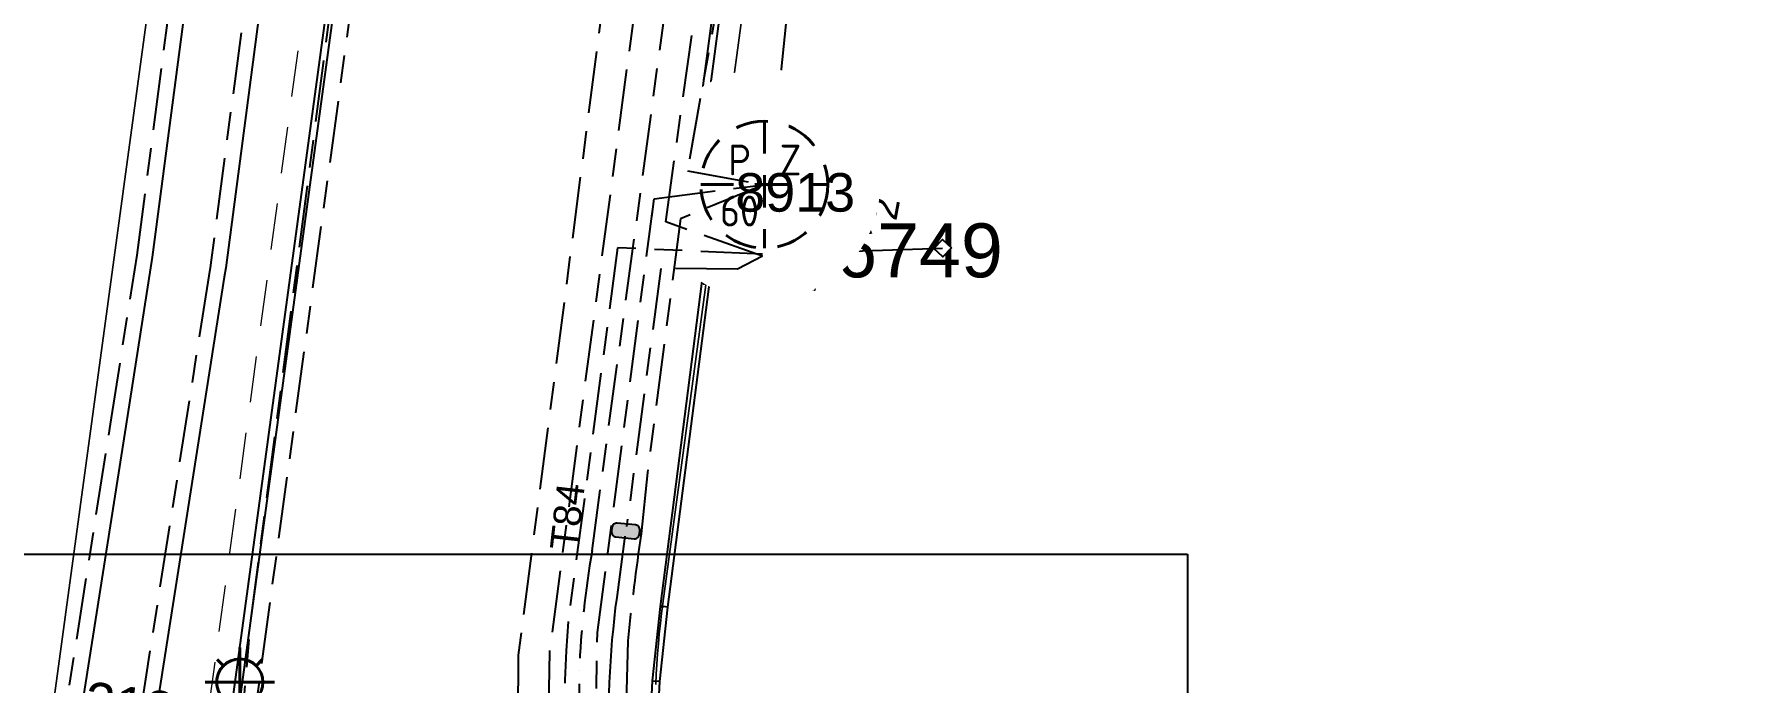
# Model space of a CAD drawing. Header units: metres. Extents: x 302931 to 308644, y 6253878 to 6257414.
# Drawn here: x 307339 to 307449.4, y 6255675.4 to 6255717.5 of the extents above; entities that cross this region are included whole.
import ezdxf
from ezdxf.enums import TextEntityAlignment as Align

# ---------------------------------------------------------------- set-up
doc = ezdxf.new("R2010")
doc.units = ezdxf.units.M
for name, pattern in [('Cable Exist UG', [8.2, 4, -1.2, 1.8, -1.2]), ('Dash', [5, 3, -2]), ('HIDDEN', [0.375, 0.25, -0.125]), ('HIDDEN2', [0.1875, 0.125, -0.0625])]:
    doc.linetypes.add(name, pattern=pattern)
doc.layers.get('0').update_dxf_attribs({"color": 6})
for name, color, linetype in [('_User EARTHING', 7, 'Continuous'), ('Duct_SP_EXT', 7, 'Continuous'), ('Equip_HV_EXT', 7, 'Continuous'), ('Equip_LV_EXT', 7, 'Continuous'), ('Equip_SL_EXT', 7, 'Continuous'), ('Equip_SP_SL_EXT', 7, 'Continuous'), ('Mains_HV_EXT', 7, 'Continuous'), ('Mains_HV_MOD', 3, 'Continuous'), ('Mains_LV_EXT', 7, 'Continuous'), ('Mains_SL_EXT', 7, 'Continuous'), ('Mains_TR_EXT', 7, 'Continuous'), ('Services_SP_EXT', 7, 'Continuous'), ('Sub_SP_EXT', 7, 'Continuous'), ('Trench_SP_EXT', 7, 'Continuous')]:
    doc.layers.add(name, color=color, linetype=linetype)
for name, color, linetype, lineweight in [('Cadastre Developer_SP_EXT', 9, 'Continuous', 5), ('Cadastre Land Parcels_SP_EXT', 9, 'Continuous', 5), ('Cadastre Other Property_SP_EXT', 9, 'HIDDEN', 5), ('Cadastre Roads_SP_EXT', 9, 'Continuous', 5)]:
    doc.layers.add(name, color=color, linetype=linetype, lineweight=lineweight)
doc.styles.add('iecARIAL', font='arial.ttf', dxfattribs={"height": 2})
doc.styles.add('IESYMBOL1', font='isocp.shx')
doc.styles.add('SLCP_LABEL', font='arial.ttf', dxfattribs={"height": 3.5})
doc.styles.get("Standard").update_dxf_attribs({"font": 'arial.ttf'})
doc.linetypes.add('Cable P UG', pattern='A,6,-0.5,["P",Standard,S=1.7,R=0,X=0.5,Y=-1],-2.9', length=9.4)
picture_1 = doc.add_image_def('image2.jpg', size_in_pixel=(1377, 1183))

# ---------------------------------------------------------------- blocks, each defined once
blk = doc.blocks.new('SUB_PADMOUNT_EXT')
for points in [[(0, 0), (-3.84, 1.92), (-3.84, -1.92)], [(0, 0), (3.84, 1.92), (3.84, -1.92)]]:
    blk.add_hatch(color=256).paths.add_polyline_path(points)
for p, q in [((3.84, 1.92), (-3.84, -1.92)), ((-3.84, 1.92), (3.84, -1.92))]:
    blk.add_line(p, q)
blk.add_lwpolyline([(-3.84, -1.92), (3.84, -1.92), (3.84, 1.92), (-3.84, 1.92)], close=True)
for tag, height, flags, p in [('ASSET_NUM', 3.5, 8, (2, 2)), ('STREET_CODE', 0.2, 9, (1.5, 0)), ('CONSTRUCTED_VOLTAGE', 0.2, 9, (1.5, -0.2)), ('OPERATING_VOLTAGE', 0.2, 9, (1.5, -0.6)), ('ORIENTATION', 0.2, 9, (1.5, -0.8)), ('OWNED_BY', 0.2, 9, (1.5, -1)), ('OPERATED_BY', 0.2, 9, (1.5, -1.2)), ('NO_PHASES', 0.2, 9, (1.5, -0.4)), ('SECONDARY_VOLTAGE', 0.2, 9, (1.5, -1.6)), ('STATE', 0.2, 9, (1.5, -1.8)), ('SUBSTATION_TYPE', 0.2, 9, (1.5, -2.2)), ('MAINTAINED_BY', 0.2, 9, (1.5, -1.4)), ('PARENT', 0.2, 9, (1.5, -2)), ('STREETNAME', 0.2, 9, (1.5, -3)), ('SUBURB', 0.2, 9, (1.5, -3.2)), ('USAGE', 0.2, 9, (1.5, -2.4)), ('LEGEND', 0.2, 9, (1.5, -2.6)), ('LOCATION', 0.2, 9, (1.5, -2.8)), ('NOTES', 0.2, 9, (1.5, -3.4)), ('Z', 0.2, 1, (1.5, -3.6))]:
    blk.add_attdef(tag, text='', height=height, dxfattribs=dict(flags=flags)).set_placement(p, align=Align.MIDDLE_LEFT)
blk = doc.blocks.new('SL_LANTERN_EXT')
at = {"lineweight": 40}
for p, q in [((-1.46, 5.68), (-1.06, 5.28)), ((0, 1.97), (0, 6.47)), ((1.46, 5.68), (1.06, 5.28)), ((-2.25, 4.22), (2.25, 4.22)), ((-1.46, 2.76), (-1.06, 3.16)), ((0, 0), (0, 2.72)), ((1.46, 2.76), (1.06, 3.16))]:
    blk.add_line(p, q, dxfattribs=at)
blk.add_circle((0, 4.22), 1.5, dxfattribs=at)
at = {"style": 'iecARIAL', "flags": 8}
blk.add_attdef('ASSET_NUM', (1.5, 1.5), '', height=2.5, dxfattribs=at)
for tag, p, height, flags in [('CONSTRUCTED_VOLTAGE', (0.98, -0.65), 0.2, 9), ('CONTROL_TYPE', (0.98, -0.85), 0.2, 9), ('LANTERN_PURPOSE', (0.98, -1.05), 0.2, 9), ('LANTERN_TYPE', (0.98, -1.25), 0.2, 9), ('LNUMBER', (2.18, -3.25), 2.5, 8), ('OPERATING_VOLTAGE', (0.98, -1.65), 0.2, 9), ('ORIENTATION', (0.98, -1.85), 0.2, 9), ('OWNED_BY', (0.98, -2.05), 0.2, 9), ('STATE', (0.98, -2.25), 0.2, 9), ('NO_PHASES', (0.98, -1.45), 0.2, 9), ('USAGE', (0.98, -2.45), 0.2, 9), ('CEXIST', (0.98, -2.65), 0.2, 9), ('CNEW', (0.98, -2.85), 0.2, 9), ('CNUMBER', (0.98, -3.05), 0.2, 9), ('CREMOVE', (0.98, -3.25), 0.2, 9), ('CREPLACE', (0.98, -3.45), 0.2, 9), ('LKINGHEIGHT', (0.98, -3.65), 0.2, 9), ('LBRACKET', (0.98, -3.85), 0.2, 9), ('LBRACKETVOCAB', (0.98, -4.05), 0.2, 9), ('LCATEGORY', (0.98, -4.25), 0.2, 9), ('LCHARGE1', (0.98, -4.45), 0.2, 9), ('LCHARGE1PERCENT', (0.98, -4.65), 0.2, 9), ('LCHARGE2', (0.98, -4.85), 0.2, 9), ('LCHARGE2PERCENT', (0.98, -5.05), 0.2, 9), ('LCHARGE3', (0.98, -5.25), 0.2, 9), ('LCHARGE3PERCENT', (0.98, -5.45), 0.2, 9), ('LEXIST', (0.98, -5.65), 0.2, 9), ('LLAMP', (0.98, -5.85), 0.2, 9), ('LLAMPVOCAB', (0.98, -6.05), 0.2, 9), ('LMAST', (0.98, -6.25), 0.2, 9), ('LMASTVOCAB', (0.98, -6.45), 0.2, 9), ('LNEW', (0.98, -6.65), 0.2, 9), ('LANTNUMBER', (0.98, -6.85), 0.2, 9), ('LOUTREACH', (0.98, -7.25), 0.2, 9), ('LOUTREACHVOCAB', (0.98, -7.45), 0.2, 9), ('LRATECODE', (0.98, -7.65), 0.2, 9), ('LREMOVE', (0.98, -7.85), 0.2, 9), ('LREPLACE', (0.98, -8.05), 0.2, 9), ('LTYPE', (0.98, -8.25), 0.2, 9), ('LTYPEVOCAB', (0.98, -8.45), 0.2, 9), ('LEGEND', (0.98, -8.65), 0.2, 9), ('LOCATION', (0.98, -8.85), 0.2, 9), ('STREETNAME', (0.98, -9.25), 0.2, 9), ('SUBURB', (0.98, -9.45), 0.2, 1), ('NOTES', (0.98, -9.05), 0.2, 9)]:
    blk.add_attdef(tag, p, '', height=height, dxfattribs=dict(flags=flags))
blk = doc.blocks.new('CCP_EXT')
at = {"flags": 9}
for tag, p in [('STATE', (0, -1.8)), ('LEGEND', (0, -1.4)), ('LIFE_SUPPORT', (0, -1.6)), ('NOTES', (0, -2))]:
    blk.add_attdef(tag, text='', height=0.2, dxfattribs=at).set_placement(p, align=Align.MIDDLE_LEFT)
blk.add_wipeout([(0, 0.57), (0.57, 0), (0, -0.57), (-0.57, 0)])
blk.add_lwpolyline([(-0.57, 0), (0, 0.57), (0.57, 0), (0, -0.57), (-0.57, 0)])
at = {"flags": 1}
blk.add_attdef('Z', (0, 0), '', height=0.2, dxfattribs=at)
at = {"flags": 9}
for tag, p in [('CCP_TYPE', (0, 0)), ('CONSTRUCTED_VOLTAGE', (0, -0.2)), ('OPERATING_VOLTAGE', (0, -0.6)), ('ORIENTATION', (0, -0.8)), ('OWNED_BY', (0, -1)), ('NO_PHASES', (0, -0.4)), ('USAGE', (0, -1.2))]:
    blk.add_attdef(tag, text='', height=0.2, dxfattribs=at).set_placement(p, align=Align.MIDDLE_LEFT)
blk = doc.blocks.new('HV_STJ_EXT')
h = blk.add_hatch(color=256)
edge = h.paths.add_edge_path()
edge.add_ellipse((-0.59, 0.13), major_axis=(0.226, 0.226), ratio=1, start_angle=45, end_angle=135)
edge.add_line((-0.91, 0.13), (-0.91, -0.13))
edge.add_ellipse((-0.59, -0.13), major_axis=(0.226, 0.226), ratio=1, start_angle=135, end_angle=225)
edge.add_line((-0.59, -0.45), (0.59, -0.45))
edge.add_ellipse((0.59, -0.13), major_axis=(-0.226, 0.226), ratio=1, start_angle=135, end_angle=225)
edge.add_line((0.91, -0.13), (0.91, 0.13))
edge.add_ellipse((0.59, 0.13), major_axis=(-0.226, 0.226), ratio=1, start_angle=225, end_angle=315)
edge.add_line((0.59, 0.45), (-0.59, 0.45))
blk.add_lwpolyline([(-0.91, 0.13), (-0.91, -0.13, 0.414214), (-0.59, -0.45), (0.59, -0.45, 0.414214), (0.91, -0.13), (0.91, 0.13, 0.414214), (0.59, 0.45), (-0.59, 0.45, 0.414214)], format="xyb", close=True)
for tag, flags, p in [('ORIENTATION', 9, (1.5, 0)), ('Z', 1, (1.5, -0.8)), ('USAGE', 9, (1.5, -0.2)), ('LEGEND', 9, (1.5, -0.4)), ('NOTES', 9, (1.5, -0.6))]:
    blk.add_attdef(tag, text='', height=0.2, dxfattribs=dict(flags=flags)).set_placement(p, align=Align.MIDDLE_LEFT)
blk = doc.blocks.new('LV_UG_DFUSE_CLOSED_EXT')
for points in [[(1, 0), (0, 0)], [(5.04, 0.73), (2.16, -0.72)], [(5.05, -0.71), (2.16, 0.72)], [(6.2, 0.01), (7.2, 0.01)]]:
    blk.add_lwpolyline(points)
for centre in [(1.8, 0), (5.4, 0.01)]:
    blk.add_circle(centre, 0.8)
at = {"flags": 9}
for tag, p in [('ACTUAL_STATUS', (0, 0)), ('CONSTRUCTED_VOLTAGE', (0, -0.2)), ('OPERATING_VOLTAGE', (0, -0.6)), ('ORIENTATION', (0, -0.8)), ('STATE', (0, -1)), ('SWITCH_TYPE', (0, -1.2)), ('NO_PHASES', (0, -0.4)), ('USAGE', (0, -1.4)), ('NOTES', (0, -1.6))]:
    blk.add_attdef(tag, text='', height=0.2, dxfattribs=at).set_placement(p, align=Align.MIDDLE_LEFT)
at = {"flags": 1}
blk.add_attdef('Z', (0, 0), '', height=0.2, dxfattribs=at)
blk = doc.blocks.new('SLCP_ZELL_EXT')
blk.add_wipeout([(-0.24, 7.5), (-0.71, 7.47), (-1.17, 7.41), (-1.64, 7.32), (-2.09, 7.21), (-2.54, 7.06), (-2.98, 6.89), (-3.41, 6.69), (-3.82, 6.46), (-4.22, 6.21), (-4.6, 5.93), (-4.96, 5.63), (-5.31, 5.31), (-5.63, 4.96), (-5.93, 4.6), (-6.21, 4.22), (-6.46, 3.82), (-6.69, 3.41), (-6.89, 2.98), (-7.06, 2.54), (-7.21, 2.09), (-7.32, 1.64), (-7.41, 1.17), (-7.47, 0.71), (-7.5, 0.24), (-7.5, -0.24), (-7.47, -0.71), (-7.41, -1.17), (-7.32, -1.64), (-7.21, -2.09), (-7.06, -2.54), (-6.89, -2.98), (-6.69, -3.41), (-6.46, -3.82), (-6.21, -4.22), (-5.93, -4.6), (-5.63, -4.96), (-5.31, -5.31), (-4.96, -5.63), (-4.6, -5.93), (-4.22, -6.21), (-3.82, -6.46), (-3.41, -6.69), (-2.98, -6.89), (-2.54, -7.06), (-2.09, -7.21), (-1.64, -7.32), (-1.17, -7.41), (-0.71, -7.47), (-0.24, -7.5), (0.24, -7.5), (0.71, -7.47), (1.17, -7.41), (1.64, -7.32), (2.09, -7.21), (2.54, -7.06), (2.98, -6.89), (3.41, -6.69), (3.82, -6.46), (4.22, -6.21), (4.6, -5.93), (4.96, -5.63), (5.31, -5.31), (5.63, -4.96), (5.93, -4.6), (6.21, -4.22), (6.46, -3.82), (6.69, -3.41), (6.89, -2.98), (7.06, -2.54), (7.21, -2.09), (7.32, -1.64), (7.41, -1.17), (7.47, -0.71), (7.5, -0.24), (7.5, 0.24), (7.47, 0.71), (7.41, 1.17), (7.32, 1.64), (7.21, 2.09), (7.06, 2.54), (6.89, 2.98), (6.69, 3.41), (6.46, 3.82), (6.21, 4.22), (5.93, 4.6), (5.63, 4.96), (5.31, 5.31), (4.96, 5.63), (4.6, 5.93), (4.22, 6.21), (3.82, 6.46), (3.41, 6.69), (2.98, 6.89), (2.54, 7.06), (2.09, 7.21), (1.64, 7.32), (1.17, 7.41), (0.71, 7.47), (0.24, 7.5)])
at = {"linetype": 'Dash', "lineweight": 40, "ltscale": 0.7}
for p, q in [((0, 4.11), (0, -4.11)), ((-4.11, 0), (4.11, 0))]:
    blk.add_line(p, q, dxfattribs=at)
blk.add_circle((0, 0), 4.11, dxfattribs=at)
at = {"lineweight": 40, "style": 'IESYMBOL1'}
for s, p in [('P', (-1.6, 0)), ('Z', (1.7, 0)), ('60', (-1.61, -3.31))]:
    blk.add_text(s, height=2, dxfattribs=at).set_placement(p, align=Align.BOTTOM_CENTER)
at = {"style": 'SLCP_LABEL'}
for tag, height, flags, p in [('ASSET_NUM', 2.5, 8, (2, 2)), ('STREET_CODE', 0.2, 9, (0, -0.2))]:
    blk.add_attdef(tag, text='', height=height, dxfattribs=dict(at, flags=flags)).set_placement(p, align=Align.MIDDLE_LEFT)
at = {"flags": 1}
blk.add_attdef('Z', (0, 0), '', height=0.2, dxfattribs=at)
at = {"flags": 9}
for tag, p in [('CONSTRUCTED_VOLTAGE', (0, -0.4)), ('CONTROL_TYPE', (0, -0.6)), ('OPERATING_VOLTAGE', (0, -1)), ('ORIENTATION', (0, -1.2)), ('NO_PHASES', (0, -0.8)), ('OWNED_BY', (0, -1.4)), ('STATE', (0, -2)), ('USAGE', (0, -1.6)), ('LOCATION', (0, -1.8)), ('NOTES', (0, -2.2))]:
    blk.add_attdef(tag, text='', height=0.2, dxfattribs=at).set_placement(p, align=Align.MIDDLE_LEFT)

msp = doc.modelspace()

# ---------------------------------------------------------------- linework, layer by layer
at = {"layer": '_User EARTHING', "linetype": 'Cable P UG'}
for points in [[(307351.28, 6255701.74), (307343.65, 6255653.1), (307343.65, 6255653.1, 0.430853), (307348.58, 6255647.71), (307348.58, 6255647.71), (307348.64, 6255647.71), (307460.41, 6255632.7), (307460.41, 6255632.7), (307826.36, 6255582.48), (307826.36, 6255582.48, 0.423844), (307827.04, 6255583.02), (307827.04, 6255583.02), (307827.82, 6255590.49)], [(307344.9, 6255692.08), (307338.9, 6255653.85), (307338.32, 6255643.08), (307338.32, 6255643.08, 0.362494), (307343.98, 6255637.78), (307343.98, 6255637.78), (307344.09, 6255637.79), (307871.27, 6255565.38), (307871.27, 6255565.38, 0.351347), (307876.48, 6255568.65), (307876.48, 6255568.65), (307878.35, 6255580.93)]]:
    msp.add_lwpolyline(points, format="xyb", dxfattribs=at)
at = {"layer": 'Cadastre Developer_SP_EXT', "linetype": 'Dash'}
msp.add_lwpolyline([(307277.24, 6255322.9), (307288.9, 6255321.35), (307288.9, 6255321.35), (307292.49, 6255321.51), (307296.59, 6255322.89), (307300.07, 6255325.46), (307302.57, 6255329.56), (307304.4, 6255335.83), (307328.27, 6255512.03), (307349.61, 6255668.86), (307374.37, 6255850.85), (307384.86, 6255924.59), (307388.37, 6255943.06), (307392.2, 6255959.8), (307394.05, 6255968.46), (307395.23, 6255971.51), (307370.65, 6255974.5), (307366.58, 6255956.94), (307362.4, 6255936.54), (307354.14, 6255897.48), (307337.78, 6255776.59), (307300.06, 6255499.29), (307277.24, 6255322.9)], close=True, dxfattribs=at)
at = {"layer": 'Cadastre Land Parcels_SP_EXT', "linetype": 'Continuous'}
for points in [[(307292.16, 6255321.46), (307359.72, 6255817.44), (307185.65, 6255301.07)], [(307386.58, 6255731.37), (307379.72, 6255680.59), (307379.64, 6255679.93), (307379.56, 6255679.28), (307379.49, 6255678.62), (307379.43, 6255677.97), (307379.38, 6255677.31), (307379.33, 6255676.66), (307379.29, 6255676), (307379.26, 6255675.34)]]:
    msp.add_lwpolyline(points, dxfattribs=at)
at = {"layer": 'Cadastre Other Property_SP_EXT', "linetype": 'HIDDEN2'}
msp.add_lwpolyline([(307383.58, 6255709.22), (307382.6, 6255701.93), (307389.6, 6255700.89), (307390.69, 6255708.18), (307383.58, 6255709.22)], close=True, dxfattribs=at)
at = {"layer": 'Cadastre Roads_SP_EXT', "linetype": 'Continuous'}
for points in [[(307365.76, 6255906.35), (307353.84, 6255818.17), (307359.72, 6255817.44), (307292.16, 6255321.46)], [(307379.26, 6255675.34), (307379.29, 6255676), (307379.33, 6255676.66), (307379.38, 6255677.31), (307379.43, 6255677.97), (307379.49, 6255678.62), (307379.56, 6255679.28), (307379.64, 6255679.93), (307379.72, 6255680.59), (307386.58, 6255731.37)]]:
    msp.add_lwpolyline(points, dxfattribs=at)
at = {"layer": 'Duct_SP_EXT'}
for p, q in [((307351.45, 6255671.58), (307359.39, 6255729.89)), ((307351.93, 6255671.52), (307359.86, 6255729.83)), ((307384, 6255726.75), (307381.23, 6255706.07)), ((307384.47, 6255726.69), (307381.71, 6255706.01)), ((307381.23, 6255706.07), (307381.47, 6255706.04)), ((307381.71, 6255706.01), (307381.47, 6255706.04)), ((307382.82, 6255705.88), (307379.55, 6255680.4)), ((307383.3, 6255705.82), (307380.02, 6255680.35)), ((307382.82, 6255705.88), (307383.06, 6255705.85)), ((307383.3, 6255705.82), (307383.06, 6255705.85)), ((307379.55, 6255680.4), (307379.03, 6255675.57)), ((307380.02, 6255680.35), (307379.51, 6255675.53)), ((307379.55, 6255680.4), (307379.78, 6255680.38)), ((307380.02, 6255680.35), (307379.78, 6255680.38)), ((307379.03, 6255675.57), (307378.79, 6255671.01)), ((307379.03, 6255675.57), (307379.27, 6255675.55)), ((307379.51, 6255675.53), (307379.27, 6255675.55)), ((307379.51, 6255675.53), (307379.27, 6255670.98))]:
    msp.add_line(p, q, dxfattribs=at)
at = {"layer": 'Mains_HV_EXT', "linetype": 'Cable Exist UG'}
msp.add_lwpolyline([(307376.24, 6255674.77), (307376.27, 6255675.46), (307376.3, 6255676.16), (307376.34, 6255676.85), (307376.39, 6255677.54), (307376.44, 6255678.23), (307376.51, 6255678.92), (307376.58, 6255679.61), (307376.66, 6255680.3), (307376.75, 6255680.98), (307377.37, 6255685.58)], dxfattribs=at)
at = {"layer": 'Mains_SL_EXT', "linetype": 'Cable Exist UG'}
msp.add_lwpolyline([(307352.29, 6255671.27), (307352.99, 6255679.3), (307352.99, 6255679.3), (307359.27, 6255727.53), (307359.99, 6255729.8)], dxfattribs=at)
at = {"layer": 'Mains_TR_EXT', "linetype": 'Cable Exist UG'}
msp.add_lwpolyline([(307879.61, 6255582.39), (307877.46, 6255568.41), (307877.46, 6255568.41, -0.356399), (307871.15, 6255564.39), (307871.15, 6255564.39), (307344.06, 6255636.78), (307344.06, 6255636.78, -0.376432), (307337.32, 6255643.11), (307337.32, 6255643.11), (307337.9, 6255653.96), (307337.9, 6255653.96), (307343.91, 6255692.21)], format="xyb", dxfattribs=at)
at = {"layer": 'Services_SP_EXT'}
msp.add_lwpolyline([(307386.17, 6255703.23), (307394.27, 6255781.93)], dxfattribs=at)
at = {"layer": 'Trench_SP_EXT', "linetype": 'Cable Exist UG'}
for points in [[(307385.07, 6255705.51), (307381.46, 6255705.99)], [(307385.07, 6255705.51), (307390.41, 6255705.64)]]:
    msp.add_lwpolyline(points, dxfattribs=at)

# ---------------------------------------------------------------- block references
at = {"layer": 'Equip_HV_EXT', "rotation": 174.6815204608581}
msp.add_blockref('HV_STJ_EXT', (307377.31, 6255685.29), dxfattribs=at)
at = {"layer": 'Equip_LV_EXT'}
for p, rotation in [((307388.02, 6255703.29), 181.9056331182841), ((307384.45, 6255703.28), 358.2351207377612)]:
    msp.add_blockref('LV_UG_DFUSE_CLOSED_EXT', p, dxfattribs=dict(at, rotation=rotation))
at = {"layer": 'Equip_SP_SL_EXT'}
ref = msp.add_blockref('SL_LANTERN_EXT', (307352.29, 6255671.27), dxfattribs=at)
ref.add_attrib('ASSET_NUM', '218912', dxfattribs={"layer": '0', "height": 2.5, "rotation": 352.3815, "style": 'iecARIAL'}).set_placement((307353.79, 6255672.77), align=Align.MIDDLE_RIGHT)
at = {"layer": 'Sub_SP_EXT'}
ref = msp.add_blockref('SUB_PADMOUNT_EXT', (307386.17, 6255703.23), dxfattribs=at)
ref.add_attrib('ASSET_NUM', '26749', dxfattribs={"layer": '0', "height": 3.5}).set_placement((307388.17, 6255703.48), align=Align.MIDDLE_LEFT)

# ---------------------------------------------------------------- texts
at = {"layer": 'Cadastre Land Parcels_SP_EXT'}
msp.add_text('2', height=1.8, rotation=79.4371, dxfattribs=at).set_placement((307394.85, 6255705.34))
at = {"layer": 'Mains_LV_EXT'}
msp.add_text('T84', height=1.8, rotation=83.5717, dxfattribs=at).set_placement((307374.18, 6255683.97))

# ---------------------------------------------------------------- pictures from other files: only their frames are drawn
image = msp.add_image(picture_1, insert=(307310.94, 6255595.48), size_in_units=(102.79, 88.31), dxfattribs=dict(fade=50))
image.dxf.flags = 7

# ---------------------------------------------------------------- next in the draw order: block references
at = {"layer": 'Services_SP_EXT', "rotation": 181.9049860271036}
msp.add_blockref('CCP_EXT', (307397.86, 6255703.62), dxfattribs=at)

# ---------------------------------------------------------------- next in the draw order: linework, layer by layer
at = {"layer": 'Mains_HV_EXT', "linetype": 'Cable P UG'}
msp.add_lwpolyline([(307522.81, 6256295.82), (307518.88, 6256267.27), (307518.88, 6256267.25), (307518.88, 6256267.25, -0.06858), (307506.29, 6256228.41), (307506.29, 6256228.41), (307471.65, 6256157.87), (307427.89, 6256064.99), (307408.24, 6256027.83), (307408.24, 6256027.83, 0.08396), (307388.34, 6255962.08), (307388.34, 6255962.08), (307388.33, 6255962.04), (307382.62, 6255937.03), (307362.98, 6255790.63), (307351.38, 6255702.35), (307351.28, 6255701.74)], format="xyb", dxfattribs=at)
msp.add_lwpolyline([(307511.26, 6256286.53), (307507.19, 6256266.19), (307506.32, 6256263.47), (307495.96, 6256236.08), (307486.18, 6256213.69), (307475.37, 6256191.84), (307456.88, 6256156.47), (307447.26, 6256138.52), (307393.16, 6256018.92), (307385.51, 6255983.96), (307366.84, 6255884.82), (307360.32, 6255828.35), (307361.95, 6255819.1), (307358.21, 6255791.26), (307346.62, 6255703.03), (307344.9, 6255692.08)], dxfattribs=at)
at = {"layer": 'Services_SP_EXT'}
msp.add_lwpolyline([(307386.17, 6255703.23), (307397.86, 6255703.62)], dxfattribs=at)

# ---------------------------------------------------------------- next in the draw order: block references
at = {"layer": 'Equip_SL_EXT'}
ref = msp.add_blockref('SLCP_ZELL_EXT', (307386.3, 6255707.74), dxfattribs=at)
ref.add_attrib('ASSET_NUM', '8913', dxfattribs={"layer": '0', "height": 2.5, "style": 'SLCP_LABEL'}).set_placement((307388.3, 6255708.49), align=Align.TOP_CENTER)

# ---------------------------------------------------------------- next in the draw order: linework, layer by layer
at = {"layer": 'Mains_HV_EXT', "linetype": 'Cable Exist UG'}
for points in [[(307426.27, 6256024.77), (307424.86, 6256021.47), (307427.24, 6256016.15), (307421.41, 6256001), (307415.89, 6255986.31), (307410.8, 6255969.44), (307403.29, 6255936.05), (307400.54, 6255921.23), (307396.43, 6255894.11), (307391.29, 6255856), (307383.3, 6255796.82), (307377.31, 6255752.43), (307377.03, 6255748.12), (307377.17, 6255744.41), (307377.67, 6255740.5), (307377.92, 6255736.34), (307377.53, 6255732.63), (307370.35, 6255677.23), (307370.3, 6255669.76), (307370.42, 6255668.06)], [(307427.87, 6256023.96), (307426.79, 6256021.47), (307429.1, 6256016.26), (307423.39, 6256001.22), (307418.08, 6255985.45), (307413.11, 6255970.4), (307407.27, 6255945.5), (307402.56, 6255921.15), (307398.24, 6255892.58), (307393.27, 6255855.71), (307385.28, 6255796.5), (307379.23, 6255751.61), (307379.08, 6255745.75), (307379.8, 6255739.44), (307379.86, 6255734.54), (307379.53, 6255731.47), (307372.37, 6255677.48), (307372.31, 6255673.81), (307372.26, 6255671.15), (307372.26, 6255669.85), (307372.41, 6255668.22)], [(307386.17, 6255703.1), (307384.55, 6255702.26), (307379.59, 6255702.31), (307379.59, 6255702.31), (307377.37, 6255685.58)]]:
    msp.add_lwpolyline(points, dxfattribs=at)
for points in [[(307376.09, 6255658.19), (307376.01, 6255658.48), (307376.01, 6255658.48), (307374.79, 6255664.81), (307374.4, 6255668.38), (307374.3, 6255676.26), (307374.3, 6255676.26, -0.03279), (307375.13, 6255683.99), (307375.13, 6255683.99), (307378.42, 6255708.33), (307378.42, 6255708.33), (307381.48, 6255730.99), (307381.48, 6255730.99, 0.120247), (307381.16, 6255744.74), (307381.16, 6255744.74), (307381.22, 6255751.41), (307400.53, 6255894.57), (307400.53, 6255894.58), (307400.53, 6255894.58, -0.02789), (307413.72, 6255964.63), (307413.72, 6255964.63), (307417.32, 6255968.1)], [(307386.17, 6255703.1), (307379.91, 6255705.32), (307379.91, 6255705.32), (307383.73, 6255732.78), (307383.73, 6255732.78, 0.049352), (307383.04, 6255748.58), (307383.04, 6255748.58), (307386.83, 6255778.12), (307391.34, 6255811.54), (307402.47, 6255894.02)]]:
    msp.add_lwpolyline(points, format="xyb", dxfattribs=at)
at = {"layer": 'Mains_HV_MOD', "linetype": 'Cable Exist UG'}
msp.add_lwpolyline([(307419.26, 6256029.64), (307400.81, 6255982.71), (307398.12, 6255970.73), (307395.24, 6255959.65), (307392.42, 6255947.72), (307389.86, 6255935.24), (307387.97, 6255923.49), (307383.39, 6255894.88), (307378.07, 6255855.78), (307370.43, 6255798.84), (307360.87, 6255729.4), (307353.09, 6255672.2), (307348.38, 6255637.6), (307344.8, 6255611.32)], dxfattribs=at)
at = {"layer": 'Mains_LV_EXT', "linetype": 'Cable Exist UG'}
msp.add_lwpolyline([(307386.17, 6255703.23), (307376.78, 6255703.65), (307373.58, 6255679.41), (307373.58, 6255679.41, 0.052102), (307373.94, 6255664.2), (307373.94, 6255664.2), (307378.2, 6255662.54)], format="xyb", dxfattribs=at)
at = {"layer": 'Mains_SL_EXT', "linetype": 'Cable Exist UG'}
for points in [[(307383.9, 6255726.53), (307384.09, 6255724.89), (307383.59, 6255721.41), (307381.31, 6255708.63), (307386.3, 6255707.74)], [(307462.63, 6255617.55), (307461.95, 6255619.73), (307464.15, 6255633.91), (307464.15, 6255633.91), (307415.99, 6255640.42), (307406.63, 6255641.98), (307397.06, 6255643.54), (307393.69, 6255641.51), (307389.9, 6255642.16), (307387.96, 6255642.82), (307386.11, 6255643.72), (307384.07, 6255645.1), (307382, 6255647.09), (307380.98, 6255648.38), (307379.91, 6255650.13), (307378.75, 6255652.87), (307377.15, 6255658.04), (307375.75, 6255665.18), (307375.31, 6255669.87), (307375.48, 6255678.7), (307375.48, 6255678.7), (307379.15, 6255706.82), (307386.3, 6255707.74)]]:
    msp.add_lwpolyline(points, dxfattribs=at)
msp.add_lwpolyline([(307386.3, 6255707.74), (307380.86, 6255705.52), (307380.86, 6255705.52), (307378.73, 6255689.08), (307378.31, 6255685.11), (307378.31, 6255685.11, 0.009338), (307377.44, 6255678.15), (307377.44, 6255678.15), (307377.27, 6255670.65), (307377.4, 6255668.61)], format="xyb", dxfattribs=at)
at = {"layer": 'Mains_TR_EXT', "linetype": 'Cable Exist UG'}
for points in [[(307521.82, 6256296), (307517.9, 6256267.42), (307517.9, 6256267.42, -0.06858), (307505.39, 6256228.85), (307505.39, 6256228.85), (307470.75, 6256158.3), (307426.99, 6256065.44), (307407.35, 6256028.29), (307407.35, 6256028.29, 0.083976), (307387.35, 6255962.21), (307387.35, 6255962.21), (307381.63, 6255937.21), (307361.99, 6255790.76), (307350.39, 6255702.49), (307350.28, 6255701.82)], [(307350.28, 6255701.82), (307342.65, 6255653.21), (307342.65, 6255653.21, 0.433012), (307348.57, 6255646.71), (307348.57, 6255646.71), (307460.27, 6255631.71), (307827.15, 6255581.37), (307827.15, 6255581.37, 0.406851), (307827.93, 6255581.94), (307827.93, 6255581.94), (307828.95, 6255592.04)]]:
    msp.add_lwpolyline(points, format="xyb", dxfattribs=at)
msp.add_lwpolyline([(307343.91, 6255692.21), (307345.63, 6255703.17), (307357.22, 6255791.4), (307360.93, 6255819.08), (307359.31, 6255828.32), (307365.85, 6255884.97), (307384.53, 6255984.16), (307392.2, 6256019.23), (307446.36, 6256138.97), (307456, 6256156.94), (307456, 6256156.94), (307474.48, 6256192.29), (307485.28, 6256214.11), (307495.03, 6256236.46), (307505.37, 6256263.8), (307506.22, 6256266.44), (307510.28, 6256286.72)], dxfattribs=at)

doc.saveas('drawing.dxf')
